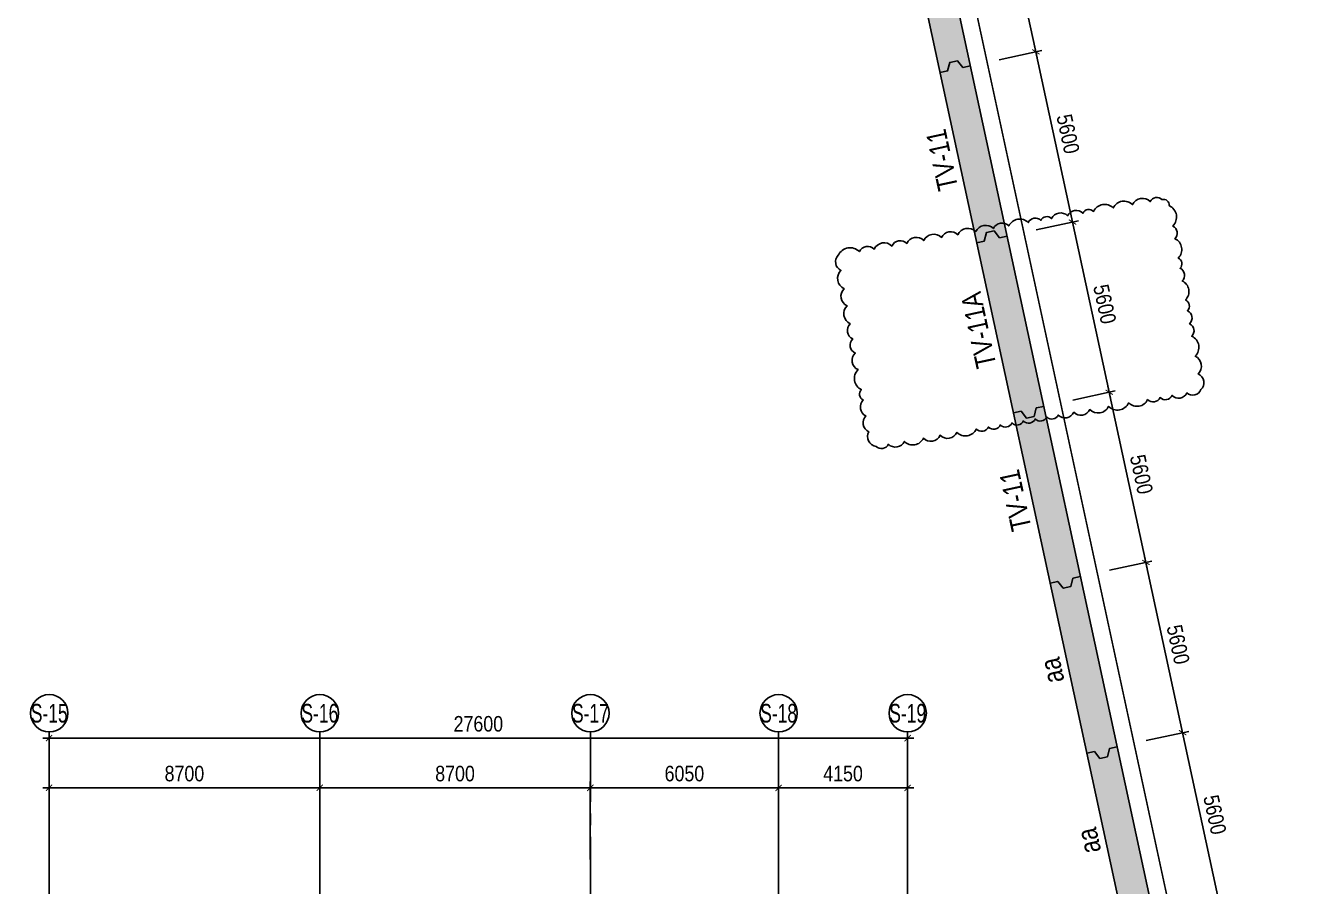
# Model space of a CAD drawing. Header units: millimetres. Extents: x -1534340 to 1713810, y -1348191 to 1114081.
# Drawn here: x 919584 to 960607, y -151820 to -124126 of the extents above; entities that cross this region are included whole.
import ezdxf
from ezdxf.enums import TextEntityAlignment as Align

# ---------------------------------------------------------------- set-up
doc = ezdxf.new("R2010")
doc.units = ezdxf.units.MM
doc.header["$LTSCALE"] = 100
doc.header["$PDMODE"] = 32
doc.header["$PDSIZE"] = 2.5
for name, pattern in [('CENTER2', [1.125, 0.75, -0.125, 0.125, -0.125]), ('DASHDOT', [1, 0.5, -0.25, 0, -0.25]), ('DASHED', [4.5, 3, -1.5])]:
    doc.linetypes.add(name, pattern=pattern)
for name, color, linetype in [('ccu11-Dim', 8, 'Continuous'), ('ccu11-Khuat', 9, 'DASHED'), ('ccu12-Hatch', 250, 'Continuous'), ('ccu12-Manh', 8, 'Continuous'), ('ccu12-Truc', 13, 'CENTER2'), ('KT-Dim', 8, 'Continuous'), ('Xref_ST_MBDV Cot vach 30.7.2022$0$Xref_ST_MBDV Cot vach 30.7.2022|Xref_ST_MBDV Cot vach 30.7.2022|Xref_ST_MBDV Cot vach 30.7.2022|Xref_ST_MBDV Cot vach 30.7.2022|A-CORE-OTLN', 2, 'Continuous'), ('Xref_ST_MBDV Cot vach 30.7.2022$0$Xref_ST_MBDV Cot vach 30.7.2022|Xref_ST_MBDV Cot vach 30.7.2022|Xref_ST_MBDV Cot vach 30.7.2022|Xref_ST_MBDV Cot vach 30.7.2022|ccu12-Thay', 7, 'Continuous'), ('Xref_ST_MBDV Cot vach 30.7.2022|Xref_ST_MBDV Cot vach 30.7.2022|Xref_ST_MBDV Cot vach 30.7.2022|Xref_ST_MBDV Cot vach 30.7.2022|A-GRID-SYM', 50, 'Continuous')]:
    doc.layers.add(name, color=color, linetype=linetype)
doc.layers.add('ccu12-Tencaukien', color=9, linetype='Continuous', lineweight=15)
doc.styles.add('Arial', font='arial.ttf', dxfattribs={"width": 0.7})
doc.styles.add('Arial Narrow', font='ARIALN.TTF')
doc.styles.add('HBA-Text', font='GOTHIC.TTF')
doc.dimstyles.new('ccu12-200', dxfattribs={"dimscale": 200, "dimtxt": 2.5, "dimasz": 1, "dimexe": 1, "dimexo": 2, "dimgap": 1, "dimtad": 1, "dimdec": 0, "dimrnd": 5, "dimdsep": 46, "dimtxsty": 'Arial Narrow', "dimblk": 'ARCHTICK', "dimcen": -1, "dimdle": 1, "dimclrd": 256, "dimclre": 256, "dimclrt": 3, "dimadec": 0, "dimazin": 2, "dimtfac": 0.1, "dimtdec": 0, "dimtmove": 0, "dimatfit": 1, "dimldrblk": 'ARCHTICK', "dimfxl": 1, "dimtvp": 0.833333, "dimtolj": 1, "dimtzin": 12, "dimarcsym": 0})

# ---------------------------------------------------------------- blocks, each defined once
blk = doc.blocks.new('_ARCHTICK')
at = {"color": 0, "linetype": 'ByBlock', "const_width": 0.15}
blk.add_lwpolyline([(-0.5, -0.5), (0.5, 0.5)], dxfattribs=at)
blk = doc.blocks.new('*D3237')
at = {"layer": 'ccu11-Dim', "lineweight": -2, "ltscale": 0.5, "transparency": 16777216}
for p, q in [((955613, -147124), (956981, -146829)), ((958008, -152541), (956744, -146676)), ((956793, -152598), (958161, -152303))]:
    blk.add_line(p, q, dxfattribs=at)
at = {"layer": 'Defpoints', "color": 0, "ltscale": 0.5, "transparency": 16777216}
for p in [(955222, -147208), (956786, -146871), (956402, -152682)]:
    blk.add_point(p, dxfattribs=at)
at = {"layer": 'ccu11-Dim', "lineweight": -2, "ltscale": 0.5, "transparency": 16777216, "xscale": 200, "yscale": 200, "zscale": 200}
for p, rotation in [((956786, -146871), 102.1642570580962), ((957966, -152345), 282.1642570580961)]:
    blk.add_blockref('_ARCHTICK', p, dxfattribs=dict(at, rotation=rotation))
at = {"layer": 'ccu11-Dim', "color": 3, "ltscale": 0.5, "transparency": 16777216, "insert": (957821, -149512), "char_height": 500, "attachment_point": 5, "rotation": 282.1643, "style": 'Arial Narrow', "bg_fill": 3, "box_fill_scale": 1.1, "bg_fill_color": 256, "bg_fill_true_color": 13158600, "bg_fill_transparency": 0}
blk.add_mtext('\\A1;5600', dxfattribs=at)
blk = doc.blocks.new('*D3238')
at = {"layer": 'ccu11-Dim', "lineweight": -2, "ltscale": 0.5, "transparency": 16777216}
for p, q in [((954433, -141650), (955801, -141355)), ((956828, -147067), (955564, -141201)), ((955613, -147124), (956981, -146829))]:
    blk.add_line(p, q, dxfattribs=at)
at = {"layer": 'Defpoints', "color": 0, "ltscale": 0.5, "transparency": 16777216}
for p in [(955606, -141397), (954042, -141734), (955222, -147208)]:
    blk.add_point(p, dxfattribs=at)
at = {"layer": 'ccu11-Dim', "lineweight": -2, "ltscale": 0.5, "transparency": 16777216, "xscale": 200, "yscale": 200, "zscale": 200}
for p, rotation in [((955606, -141397), 102.1642570580962), ((956786, -146871), 282.1642570580961)]:
    blk.add_blockref('_ARCHTICK', p, dxfattribs=dict(at, rotation=rotation))
at = {"layer": 'ccu11-Dim', "color": 3, "ltscale": 0.5, "transparency": 16777216, "insert": (956641, -144038), "char_height": 500, "attachment_point": 5, "rotation": 282.1643, "style": 'Arial Narrow', "bg_fill": 3, "box_fill_scale": 1.1, "bg_fill_color": 256, "bg_fill_true_color": 13158600, "bg_fill_transparency": 0}
blk.add_mtext('\\A1;5600', dxfattribs=at)
blk = doc.blocks.new('*D3239')
at = {"layer": 'ccu11-Dim', "lineweight": -2, "ltscale": 0.5, "transparency": 16777216}
for p, q in [((955648, -141592), (954384, -135727)), ((953253, -136175), (954621, -135880)), ((954433, -141650), (955801, -141355))]:
    blk.add_line(p, q, dxfattribs=at)
at = {"layer": 'Defpoints', "color": 0, "ltscale": 0.5, "transparency": 16777216}
for p in [(954426, -135923), (952862, -136260), (954042, -141734)]:
    blk.add_point(p, dxfattribs=at)
at = {"layer": 'ccu11-Dim', "lineweight": -2, "ltscale": 0.5, "transparency": 16777216, "xscale": 200, "yscale": 200, "zscale": 200}
for p, rotation in [((954426, -135923), 102.1642570580962), ((955606, -141397), 282.1642570580961)]:
    blk.add_blockref('_ARCHTICK', p, dxfattribs=dict(at, rotation=rotation))
at = {"layer": 'ccu11-Dim', "color": 3, "ltscale": 0.5, "transparency": 16777216, "insert": (955461, -138564), "char_height": 500, "attachment_point": 5, "rotation": 282.1643, "style": 'Arial Narrow', "bg_fill": 3, "box_fill_scale": 1.1, "bg_fill_color": 256, "bg_fill_true_color": 13158600, "bg_fill_transparency": 0}
blk.add_mtext('\\A1;5600', dxfattribs=at)
blk = doc.blocks.new('*D3240')
at = {"layer": 'ccu11-Dim', "lineweight": -2, "ltscale": 0.5, "transparency": 16777216}
for p, q in [((952073, -130701), (953441, -130406)), ((954468, -136118), (953204, -130253)), ((953253, -136175), (954621, -135880))]:
    blk.add_line(p, q, dxfattribs=at)
at = {"layer": 'Defpoints', "color": 0, "ltscale": 0.5, "transparency": 16777216}
for p in [(953246, -130448), (951682, -130785), (952862, -136260)]:
    blk.add_point(p, dxfattribs=at)
at = {"layer": 'ccu11-Dim', "lineweight": -2, "ltscale": 0.5, "transparency": 16777216, "xscale": 200, "yscale": 200, "zscale": 200}
for p, rotation in [((953246, -130448), 102.1642570580962), ((954426, -135923), 282.1642570580961)]:
    blk.add_blockref('_ARCHTICK', p, dxfattribs=dict(at, rotation=rotation))
at = {"layer": 'ccu11-Dim', "color": 3, "ltscale": 0.5, "transparency": 16777216, "insert": (954281, -133089), "char_height": 500, "attachment_point": 5, "rotation": 282.1643, "style": 'Arial Narrow', "bg_fill": 3, "box_fill_scale": 1.1, "bg_fill_color": 256, "bg_fill_true_color": 13158600, "bg_fill_transparency": 0}
blk.add_mtext('\\A1;5600', dxfattribs=at)
blk = doc.blocks.new('*D3241')
at = {"layer": 'ccu11-Dim', "lineweight": -2, "ltscale": 0.5, "transparency": 16777216}
for p, q in [((950893, -125227), (952261, -124932)), ((953288, -130644), (952024, -124779)), ((952073, -130701), (953441, -130406))]:
    blk.add_line(p, q, dxfattribs=at)
at = {"layer": 'Defpoints', "color": 0, "ltscale": 0.5, "transparency": 16777216}
for p in [(952066, -124974), (950502, -125311), (951682, -130785)]:
    blk.add_point(p, dxfattribs=at)
at = {"layer": 'ccu11-Dim', "lineweight": -2, "ltscale": 0.5, "transparency": 16777216, "xscale": 200, "yscale": 200, "zscale": 200}
for p, rotation in [((952066, -124974), 102.1642570580962), ((953246, -130448), 282.1642570580961)]:
    blk.add_blockref('_ARCHTICK', p, dxfattribs=dict(at, rotation=rotation))
at = {"layer": 'ccu11-Dim', "color": 3, "ltscale": 0.5, "transparency": 16777216, "insert": (953101, -127615), "char_height": 500, "attachment_point": 5, "rotation": 282.1643, "style": 'Arial Narrow', "bg_fill": 3, "box_fill_scale": 1.1, "bg_fill_color": 256, "bg_fill_true_color": 13158600, "bg_fill_transparency": 0}
blk.add_mtext('\\A1;5600', dxfattribs=at)
blk = doc.blocks.new('*D3242')
at = {"layer": 'ccu11-Dim', "lineweight": -2, "ltscale": 0.5, "transparency": 16777216}
for p, q in [((952108, -125170), (950844, -119304)), ((949713, -119753), (951081, -119458)), ((950893, -125227), (952261, -124932))]:
    blk.add_line(p, q, dxfattribs=at)
at = {"layer": 'Defpoints', "color": 0, "ltscale": 0.5, "transparency": 16777216}
for p in [(950886, -119500), (949322, -119837), (950502, -125311)]:
    blk.add_point(p, dxfattribs=at)
at = {"layer": 'ccu11-Dim', "lineweight": -2, "ltscale": 0.5, "transparency": 16777216, "xscale": 200, "yscale": 200, "zscale": 200}
for p, rotation in [((950886, -119500), 102.1642570580962), ((952066, -124974), 282.1642570580961)]:
    blk.add_blockref('_ARCHTICK', p, dxfattribs=dict(at, rotation=rotation))
at = {"layer": 'ccu11-Dim', "color": 3, "ltscale": 0.5, "transparency": 16777216, "insert": (951921, -122141), "char_height": 500, "attachment_point": 5, "rotation": 282.1643, "style": 'Arial Narrow', "bg_fill": 3, "box_fill_scale": 1.1, "bg_fill_color": 256, "bg_fill_true_color": 13158600, "bg_fill_transparency": 0}
blk.add_mtext('\\A1;5600', dxfattribs=at)
blk = doc.blocks.new('*D1126')
at = {"layer": 'Defpoints', "color": 0, "transparency": 16777216}
for p in [(390299, -68275), (381599, -71082, 0), (390299, -71118, 0)]:
    blk.add_point(p, dxfattribs=at)
at = {"layer": 'KT-Dim', "lineweight": -2, "transparency": 16777216}
for p, q in [((381599, -70682), (381599, -68075)), ((390299, -70718), (390299, -68075)), ((381399, -68275), (390499, -68275))]:
    blk.add_line(p, q, dxfattribs=at)
at = {"layer": 'KT-Dim', "lineweight": -2, "transparency": 16777216, "xscale": 200, "yscale": 200, "zscale": 200, "rotation": 180}
blk.add_blockref('_ARCHTICK', (381599, -68275), dxfattribs=at)
at = {"layer": 'KT-Dim', "lineweight": -2, "transparency": 16777216, "xscale": 200, "yscale": 200, "zscale": 200}
blk.add_blockref('_ARCHTICK', (390299, -68275), dxfattribs=at)
at = {"layer": 'KT-Dim', "color": 3, "transparency": 16777216, "insert": (385949, -67819), "char_height": 500, "attachment_point": 5, "style": 'Arial Narrow'}
blk.add_mtext('\\A1;8700', dxfattribs=at)
blk = doc.blocks.new('*D1127')
at = {"layer": 'Defpoints', "color": 0, "transparency": 16777216}
for p in [(398999, -68275), (390299, -71118, 0), (398999, -70976, 0)]:
    blk.add_point(p, dxfattribs=at)
at = {"layer": 'KT-Dim', "lineweight": -2, "transparency": 16777216}
for p, q in [((390299, -70718), (390299, -68075)), ((398999, -70576), (398999, -68075)), ((390099, -68275), (399199, -68275))]:
    blk.add_line(p, q, dxfattribs=at)
at = {"layer": 'KT-Dim', "lineweight": -2, "transparency": 16777216, "xscale": 200, "yscale": 200, "zscale": 200, "rotation": 180}
blk.add_blockref('_ARCHTICK', (390299, -68275), dxfattribs=at)
at = {"layer": 'KT-Dim', "lineweight": -2, "transparency": 16777216, "xscale": 200, "yscale": 200, "zscale": 200}
blk.add_blockref('_ARCHTICK', (398999, -68275), dxfattribs=at)
at = {"layer": 'KT-Dim', "color": 3, "transparency": 16777216, "insert": (394649, -67819), "char_height": 500, "attachment_point": 5, "style": 'Arial Narrow'}
blk.add_mtext('\\A1;8700', dxfattribs=at)
blk = doc.blocks.new('*D1128')
at = {"layer": 'Defpoints', "color": 0, "transparency": 16777216}
for p in [(405049, -68275), (405049, -70845, 0), (398999, -70976)]:
    blk.add_point(p, dxfattribs=at)
at = {"layer": 'KT-Dim', "lineweight": -2, "transparency": 16777216}
for p, q in [((398999, -70576), (398999, -68075)), ((405049, -70445), (405049, -68075)), ((398799, -68275), (405249, -68275))]:
    blk.add_line(p, q, dxfattribs=at)
at = {"layer": 'KT-Dim', "lineweight": -2, "transparency": 16777216, "xscale": 200, "yscale": 200, "zscale": 200, "rotation": 180}
blk.add_blockref('_ARCHTICK', (398999, -68275), dxfattribs=at)
at = {"layer": 'KT-Dim', "lineweight": -2, "transparency": 16777216, "xscale": 200, "yscale": 200, "zscale": 200}
blk.add_blockref('_ARCHTICK', (405049, -68275), dxfattribs=at)
at = {"layer": 'KT-Dim', "color": 3, "transparency": 16777216, "insert": (402024, -67819), "char_height": 500, "attachment_point": 5, "style": 'Arial Narrow'}
blk.add_mtext('\\A1;6050', dxfattribs=at)
blk = doc.blocks.new('*D1129')
at = {"layer": 'Defpoints', "color": 0, "transparency": 16777216}
for p in [(409199, -68275), (405049, -70845, 0), (409199, -70727)]:
    blk.add_point(p, dxfattribs=at)
at = {"layer": 'KT-Dim', "lineweight": -2, "transparency": 16777216}
for p, q in [((405049, -70445), (405049, -68075)), ((409199, -70327), (409199, -68075)), ((404849, -68275), (409399, -68275))]:
    blk.add_line(p, q, dxfattribs=at)
at = {"layer": 'KT-Dim', "lineweight": -2, "transparency": 16777216, "xscale": 200, "yscale": 200, "zscale": 200, "rotation": 180}
blk.add_blockref('_ARCHTICK', (405049, -68275), dxfattribs=at)
at = {"layer": 'KT-Dim', "lineweight": -2, "transparency": 16777216, "xscale": 200, "yscale": 200, "zscale": 200}
blk.add_blockref('_ARCHTICK', (409199, -68275), dxfattribs=at)
at = {"layer": 'KT-Dim', "color": 3, "transparency": 16777216, "insert": (407124, -67819), "char_height": 500, "attachment_point": 5, "style": 'Arial Narrow'}
blk.add_mtext('\\A1;4150', dxfattribs=at)
blk = doc.blocks.new('*D1130')
at = {"layer": 'Defpoints', "color": 0, "transparency": 16777216}
for p in [(409199, -66675), (381599, -70845), (409199, -70845)]:
    blk.add_point(p, dxfattribs=at)
at = {"layer": 'KT-Dim', "lineweight": -2, "transparency": 16777216}
for p, q in [((381399, -66675), (409399, -66675)), ((381599, -70445), (381599, -66475)), ((409199, -70445), (409199, -66475))]:
    blk.add_line(p, q, dxfattribs=at)
at = {"layer": 'KT-Dim', "lineweight": -2, "transparency": 16777216, "xscale": 200, "yscale": 200, "zscale": 200, "rotation": 180}
blk.add_blockref('_ARCHTICK', (381599, -66675), dxfattribs=at)
at = {"layer": 'KT-Dim', "lineweight": -2, "transparency": 16777216, "xscale": 200, "yscale": 200, "zscale": 200}
blk.add_blockref('_ARCHTICK', (409199, -66675), dxfattribs=at)
at = {"layer": 'KT-Dim', "color": 3, "transparency": 16777216, "insert": (395399, -66219), "char_height": 500, "attachment_point": 5, "style": 'Arial Narrow'}
blk.add_mtext('\\A1;27600', dxfattribs=at)
blk = doc.blocks.new('GRID-SYM-flat-73')
at = {"layer": 'Xref_ST_MBDV Cot vach 30.7.2022|Xref_ST_MBDV Cot vach 30.7.2022|Xref_ST_MBDV Cot vach 30.7.2022|Xref_ST_MBDV Cot vach 30.7.2022|A-GRID-SYM'}
blk.add_circle((0, 0, 0), 900, dxfattribs=at)
at = {"layer": 'Xref_ST_MBDV Cot vach 30.7.2022|Xref_ST_MBDV Cot vach 30.7.2022|Xref_ST_MBDV Cot vach 30.7.2022|Xref_ST_MBDV Cot vach 30.7.2022|A-GRID-SYM', "style": 'HBA-Text'}
blk.add_attdef('GRID', text='', height=900, rotation=359.63025, dxfattribs=at).set_placement((0, 0, 0), align=Align.MIDDLE_CENTER)
blk = doc.blocks.new('Grid-ST-flat-3')
at = {"layer": 'ccu12-Truc', "ltscale": 30}
for p, q in [((381599.4, -66474.8), (381599.4, -104409.6)), ((390299.4, -66474.8), (390299.4, -104409.6)), ((398999.4, -66474.8), (398999.4, -104409.6)), ((405049.4, -66474.8), (405049.4, -104409.6)), ((409199.4, -66474.8), (409199.4, -104409.6))]:
    blk.add_line(p, q, dxfattribs=at)
at = {"layer": 'KT-Dim'}
ref = blk.add_blockref('GRID-SYM-flat-73', (381602.8, -65874.8, 0), dxfattribs=dict(at, xscale=-0.6666666666666665, yscale=0.6666666666666665, zscale=0.6666666666666665, rotation=179.6748020054017))
ref.add_attrib('GRID', 'S-15', dxfattribs={"layer": 'Xref_ST_MBDV Cot vach 30.7.2022|Xref_ST_MBDV Cot vach 30.7.2022|Xref_ST_MBDV Cot vach 30.7.2022|Xref_ST_MBDV Cot vach 30.7.2022|A-GRID-SYM', "height": 600, "style": 'HBA-Text', "width": 0.7}).set_placement((381602.8, -65874.8, 0), align=Align.MIDDLE_CENTER)
ref = blk.add_blockref('GRID-SYM-flat-73', (390302.8, -65874.8, 0), dxfattribs=dict(at, xscale=-0.6666666666666665, yscale=0.6666666666666665, zscale=0.6666666666666665, rotation=179.6748020054017))
ref.add_attrib('GRID', 'S-16', dxfattribs={"layer": 'Xref_ST_MBDV Cot vach 30.7.2022|Xref_ST_MBDV Cot vach 30.7.2022|Xref_ST_MBDV Cot vach 30.7.2022|Xref_ST_MBDV Cot vach 30.7.2022|A-GRID-SYM', "height": 600, "style": 'HBA-Text', "width": 0.7}).set_placement((390302.8, -65874.8, 0), align=Align.MIDDLE_CENTER)
ref = blk.add_blockref('GRID-SYM-flat-73', (399002.8, -65874.8, 0), dxfattribs=dict(at, xscale=-0.6666666666666665, yscale=0.6666666666666665, zscale=0.6666666666666665, rotation=179.6748020054017))
ref.add_attrib('GRID', 'S-17', dxfattribs={"layer": 'Xref_ST_MBDV Cot vach 30.7.2022|Xref_ST_MBDV Cot vach 30.7.2022|Xref_ST_MBDV Cot vach 30.7.2022|Xref_ST_MBDV Cot vach 30.7.2022|A-GRID-SYM', "height": 600, "style": 'HBA-Text', "width": 0.7}).set_placement((399002.8, -65874.8, 0), align=Align.MIDDLE_CENTER)
ref = blk.add_blockref('GRID-SYM-flat-73', (405052.8, -65874.8, 0), dxfattribs=dict(at, xscale=-0.6666666666666665, yscale=0.6666666666666665, zscale=0.6666666666666665, rotation=179.6748020054017))
ref.add_attrib('GRID', 'S-18', dxfattribs={"layer": 'Xref_ST_MBDV Cot vach 30.7.2022|Xref_ST_MBDV Cot vach 30.7.2022|Xref_ST_MBDV Cot vach 30.7.2022|Xref_ST_MBDV Cot vach 30.7.2022|A-GRID-SYM', "height": 600, "style": 'HBA-Text', "width": 0.7}).set_placement((405052.8, -65874.8, 0), align=Align.MIDDLE_CENTER)
ref = blk.add_blockref('GRID-SYM-flat-73', (409202.8, -65874.8, 0), dxfattribs=dict(at, xscale=-0.6666666666666665, yscale=0.6666666666666665, zscale=0.6666666666666665, rotation=179.6748020054017))
ref.add_attrib('GRID', 'S-19', dxfattribs={"layer": 'Xref_ST_MBDV Cot vach 30.7.2022|Xref_ST_MBDV Cot vach 30.7.2022|Xref_ST_MBDV Cot vach 30.7.2022|Xref_ST_MBDV Cot vach 30.7.2022|A-GRID-SYM', "height": 600, "style": 'HBA-Text', "width": 0.7}).set_placement((409202.8, -65874.8, 0), align=Align.MIDDLE_CENTER)
for base, p1, p2, picture, middle in [((409199.4, -66674.8), (381599.4, -70845.4), (409199.4, -70845.4), '*D1130', (395399.4, -66219.5)), ((390299.4, -68274.8, 0), (381599.4, -71082.4), (390299.4, -71118), '*D1126', (385949.4, -67819.5, 0)), ((398999.4, -68274.8, 0), (390299.4, -71118), (398999.4, -70975.6), '*D1127', (394649.4, -67819.5, 0)), ((405049.4, -68274.8), (398999.4, -70975.6), (405049.4, -70845.4, 0), '*D1128', (402024.4, -67819.5)), ((409199.4, -68274.8), (405049.4, -70845.4, 0), (409199.4, -70726.6), '*D1129', (407124.4, -67819.5))]:
    dim = blk.add_linear_dim(base=base, p1=p1, p2=p2, dimstyle='ccu12-200', dxfattribs=at)
    dim.commit()
    dim.dimension.update_dxf_attribs({"geometry": picture, "text_midpoint": middle})
blk = doc.blocks.new('123')
at = {"layer": 'ccu12-Tencaukien', "color": 2, "style": 'Arial', "width": 0.8}
for s, p in [('TV-11', (949363.9, -128384.5)), ('TV-11A', (950543.9, -133858.8)), ('TV-11', (951723.9, -139333)), ('aa', (952903.9, -144807.3)), ('aa', (954083.9, -150281.6))]:
    blk.add_text(s, height=650, rotation=102.16426, dxfattribs=at).set_placement(p, align=Align.CENTER)
at = {"layer": 'ccu11-Dim', "ltscale": 0.5}
dim = blk.add_linear_dim(base=(956785.8, -146871.1), p1=(956401.7, -152682.5), p2=(955221.7, -147208.2), angle=102.16426, dimstyle='ccu12-200', override={"dimzin": 0, "dimtmove": 1, "dimfxl": 150, "dimtfill": 1}, dxfattribs=at)
dim.commit()
dim.dimension.update_dxf_attribs({"geometry": '*D3237', "text_midpoint": (957820.9, -149512.3)})
dim = blk.add_linear_dim(base=(955605.8, -141396.8), p1=(955221.7, -147208.2), p2=(954041.7, -141734), angle=102.16426, dimstyle='ccu12-200', override={"dimzin": 0, "dimtmove": 1, "dimfxl": 150, "dimtfill": 1}, dxfattribs=at)
dim.commit()
dim.dimension.update_dxf_attribs({"geometry": '*D3238', "text_midpoint": (956640.9, -144038)})
at = {"layer": 'Xref_ST_MBDV Cot vach 30.7.2022$0$Xref_ST_MBDV Cot vach 30.7.2022|Xref_ST_MBDV Cot vach 30.7.2022|Xref_ST_MBDV Cot vach 30.7.2022|Xref_ST_MBDV Cot vach 30.7.2022|ccu12-Thay', "ltscale": 10}
blk.add_lwpolyline([(954684.1, -147324.1), (954439.8, -147376.8), (954370.3, -147647.7), (954125.7, -147700.4), (953950.7, -147482.2), (953706.5, -147534.8)], dxfattribs=at)
at = {"layer": 'ccu11-Dim', "ltscale": 0.5}
dim = blk.add_linear_dim(base=(954425.8, -135922.6), p1=(954041.7, -141734), p2=(952861.7, -136259.7), angle=102.16426, dimstyle='ccu12-200', override={"dimzin": 0, "dimtmove": 1, "dimfxl": 150, "dimtfill": 1}, dxfattribs=at)
dim.commit()
dim.dimension.update_dxf_attribs({"geometry": '*D3239', "text_midpoint": (955460.8, -138563.7)})
at = {"layer": 'Xref_ST_MBDV Cot vach 30.7.2022$0$Xref_ST_MBDV Cot vach 30.7.2022|Xref_ST_MBDV Cot vach 30.7.2022|Xref_ST_MBDV Cot vach 30.7.2022|Xref_ST_MBDV Cot vach 30.7.2022|ccu12-Thay', "ltscale": 10}
blk.add_lwpolyline([(953504.1, -141849.9), (953259.8, -141902.5), (953190.3, -142173.4), (952945.7, -142226.1), (952770.7, -142007.9), (952526.5, -142060.6)], dxfattribs=at)
at = {"layer": 'ccu11-Dim', "ltscale": 0.5}
dim = blk.add_linear_dim(base=(953245.8, -130448.3), p1=(952861.7, -136259.7), p2=(951681.7, -130785.4), angle=102.16426, dimstyle='ccu12-200', override={"dimzin": 0, "dimtmove": 1, "dimfxl": 150, "dimtfill": 1}, dxfattribs=at)
dim.commit()
dim.dimension.update_dxf_attribs({"geometry": '*D3240', "text_midpoint": (954280.8, -133089.5)})
at = {"layer": 'Xref_ST_MBDV Cot vach 30.7.2022$0$Xref_ST_MBDV Cot vach 30.7.2022|Xref_ST_MBDV Cot vach 30.7.2022|Xref_ST_MBDV Cot vach 30.7.2022|Xref_ST_MBDV Cot vach 30.7.2022|ccu12-Thay', "ltscale": 10}
blk.add_lwpolyline([(952324.1, -136375.6), (952079.8, -136428.2), (952010.3, -136699.1), (951765.7, -136751.9), (951590.7, -136533.7), (951346.5, -136586.3)], dxfattribs=at)
at = {"layer": 'ccu11-Dim', "ltscale": 0.5}
dim = blk.add_linear_dim(base=(952065.8, -124974), p1=(951681.7, -130785.4), p2=(950501.7, -125311.2), angle=102.16426, dimstyle='ccu12-200', override={"dimzin": 0, "dimtmove": 1, "dimfxl": 150, "dimtfill": 1}, dxfattribs=at)
dim.commit()
dim.dimension.update_dxf_attribs({"geometry": '*D3241', "text_midpoint": (953100.8, -127615.2)})
at = {"layer": 'Defpoints', "color": 2}
blk.add_lwpolyline([(945716.4, -131515.6, 0.5205671), (945800.4, -132003.5, 0.5205671), (945901.7, -132592.5, 0.5205671), (945996.1, -133141.3, 0.5205671), (946095.3, -133717.6, 0.5205671), (946179.7, -134208.4, 0.5205671), (946258, -134663.8, 0.5205671), (946349.5, -135195.7, 0.5205671), (946460.4, -135839.8, 0.5205671), (946517.4, -136171.4, 0.5205671), (946605.7, -136684.6, 0.5205671), (946693, -137192.1, 0.5205671), (946928.2, -137662.2, 0.5205671), (947327.9, -137593.5, 0.5205671), (947839, -137505.5, 0.5205671), (948452.5, -137400, 0.5205671), (948990, -137307.5, 0.5205671), (949530.6, -137214.5, 0.5205671), (950151.4, -137107.7, 0.5205671), (950540.3, -137040.8, 0.5205671), (950930.2, -136973.7, 0.5205671), (951301.7, -136909.8, 0.5205671), (951668.8, -136846.7, 0.5205671), (952051, -136780.9, 0.5205671), (952419.5, -136717.5, 0.5205671), (952787, -136654.3, 0.5205671), (953288.9, -136567.9, 0.5205671), (953800.2, -136480, 0.5205671), (954404.4, -136376, 0.5205671), (955053, -136264.4, 0.5205671), (955659.6, -136160.1, 0.5205671), (956059.3, -136091.3, 0.5205671), (956447.9, -136024.5, 0.5205671), (956924.1, -135942.5, 0.5205671), (957375.7, -135839.3, 0.5205671), (957288.2, -135330.8, 0.5205671), (957190.6, -134763.5, 0.5205671), (957079.7, -134118.7, 0.5205671), (957011.3, -133721.1, 0.5205671), (956938.6, -133298.9, 0.5205671), (956878.5, -132949.6, 0.5205671), (956774, -132341.8, 0.5205671), (956704, -131935.4, 0.5205671), (956647.1, -131604.7, 0.5205671), (956540.6, -130985.3, 0.5205671), (956470.2, -130576.1, 0.5205671), (956357.4, -129920.2, 0.5205671), (956122.4, -129725.4, 0.5205671), (955746.7, -129790, 0.5205671), (955174.6, -129888.4, 0.5205671), (954555, -129995, 0.5205671), (953923.3, -130103.7, 0.5205671), (953577.8, -130163.2, 0.5205671), (953088.3, -130247.4, 0.5205671), (952573.1, -130336, 0.5205671), (952226.5, -130395.6, 0.5205671), (951822.4, -130465.1, 0.5205671), (951198.3, -130572.5, 0.5205671), (950703.3, -130657.7, 0.5205671), (950135.6, -130755.4, 0.5205671), (949556.2, -130855, 0.5205671), (949035, -130944.7, 0.5205671), (948462.6, -131043.2, 0.5205671), (947916.5, -131137.1, 0.5205671), (947436.8, -131219.7, 0.5205671), (946869.7, -131317.2, 0.5205671), (946393.7, -131399.1, 0.5205671)], format="xyb", close=True, dxfattribs=at)
at = {"layer": 'Xref_ST_MBDV Cot vach 30.7.2022$0$Xref_ST_MBDV Cot vach 30.7.2022|Xref_ST_MBDV Cot vach 30.7.2022|Xref_ST_MBDV Cot vach 30.7.2022|Xref_ST_MBDV Cot vach 30.7.2022|ccu12-Thay', "ltscale": 10}
blk.add_lwpolyline([(951144.1, -130901.3), (950899.8, -130954), (950724.8, -130735.8), (950480.3, -130788.5), (950410.7, -131059.4), (950166.5, -131112)], dxfattribs=at)
at = {"layer": 'ccu11-Dim', "ltscale": 0.5}
dim = blk.add_linear_dim(base=(950885.8, -119499.8), p1=(950501.7, -125311.2), p2=(949321.7, -119836.9), angle=102.16426, dimstyle='ccu12-200', override={"dimzin": 0, "dimtmove": 1, "dimfxl": 150, "dimtfill": 1}, dxfattribs=at)
dim.commit()
dim.dimension.update_dxf_attribs({"geometry": '*D3242', "text_midpoint": (951920.8, -122141)})
at = {"layer": 'ccu12-Hatch', "ltscale": 0.5}
h = blk.add_hatch(dxfattribs=at)
h.set_pattern_fill('VATLIEU04', color=256, scale=50, pattern_type=2)
h.set_pattern_definition([(50, (327621.98, 43816.84), (358.63009, -31.37607), [37.5, -412.5]), (355, (327621.98, 43816.84), (-69.37567, 376.09607), [30, -330]), (100.4514, (327651.86, 43814.22), (289.25469, 344.71977), [31.8701, -350.57106]), (46.1842, (327622, 43916.84), (533.62052, -82.7595), [56.25, -618.75]), (96.6356, (327666.45, 43909.94), (467.33135, 487.05894), [47.80514, -525.8565]), (351.1842, (327622, 43916.84), (467.33097, 487.0593), [45, -495]), (21, (327671.98, 43891.84), (298.45353, -201.30945), [37.5, -412.5]), (326, (327671.98, 43891.84), (121.65767, 362.57502), [30, -330]), (71.4514, (327696.85, 43875.06), (420.11131, 161.26525), [31.8701, -350.57106]), (37.5, (327621.98, 43816.84), (6.079928, 166.446927), [0, -326, 0, -335, 0, -331.25]), (7.5, (327621.98, 43816.84), (131.53477, 197.205856), [0, -191, 0, -318.5, 0, -126.25]), (327.5, (327510.48, 43816.84), (266.911218, -11.277436), [0, -125, 0, -390, 0, -517.5]), (317.5, (327460.48, 43816.84), (291.593085, 50.05249), [0, -162.5, 0, -259, 0, -367.5]), (45, (327621.98, 43816.84), (-150.26019, 150.26019), []), (45, (327621.98, 43878.09), (-150.26019, 150.26019), [])])
h.paths.add_polyline_path([(831484.9, -120804.1), (831961.6, -123563.2), (831969.5, -123603.9), (832560.1, -126340.9), (832569.7, -126381.2), (833273.1, -129091.4), (833284.3, -129131.2), (834099.2, -131810), (834112.1, -131849.4), (835037.3, -134492.1), (835051.8, -134530.9), (836085.5, -137133.1), (836101.6, -137171.2), (837242.2, -139728.4), (837259.9, -139765.8), (838505.4, -142273.6), (838524.9, -142310.8), (840046.1, -145075.5), (840069.2, -145115.3), (841530.3, -147503.8), (841552.9, -147539.1), (843113, -149864.3), (843136.8, -149898.2), (844791.7, -152156.7), (844816.9, -152189.6), (846563.9, -154377.7), (846590.4, -154409.5), (848426.6, -156523.5), (848454.3, -156554.2), (850376.4, -158590.3), (850405.4, -158619.8), (852410.1, -160574.6), (852440.3, -160602.9), (854524.2, -162473), (854555.6, -162500), (856715.1, -164282.3), (856747.6, -164308), (858979, -165999.4), (859012.5, -166023.7), (861312.1, -167621.2), (861346.5, -167644.1), (863710.2, -169145.1), (863745.6, -169166.6), (866169.5, -170568.4), (866205.7, -170588.4), (868685.5, -171888.7), (868722.5, -171907.2), (871254, -173103.7), (871291.8, -173120.6), (873870.6, -174211.3), (873909.1, -174226.7), (876530.9, -175209.7), (876569.9, -175223.4), (879230.1, -176097), (879269.7, -176109.1), (881963.8, -176871.9), (882003.9, -176882.4), (884727.3, -177532.9), (884767.8, -177541.7), (887515.7, -178079), (887556.5, -178086.1), (890324.4, -178509.1), (890358.1, -178513.6), (893138.7, -178842.3), (893150.9, -178843.7), (912642, -180906.5), (953995.3, -179599.5), (959988.4, -171932.1), (930494, -35101.7), (926370.6, -19408.6), (912149.8, -15390.2), (905913, -20117.4), (882458.3, -38011.9), (876496.1, -42321.6), (875023.9, -45606.8), (870919.8, -48573.5), (867338.6, -48941.1), (865069.4, -50581.4), (862800.1, -52221.7), (860530.9, -53862), (860524.5, -53866.7), (858266.1, -55521.9), (858237.5, -55543.5), (856029.6, -57265.6), (855991, -57297), (853856.6, -59109.3), (853819.2, -59142.4), (851761.9, -61041.7), (851726, -61076.3), (849749.4, -63059.4), (849714.9, -63095.4), (847822.3, -65158.9), (847789.4, -65196.3), (845984.1, -67336.6), (845952.8, -67375.4), (844237.9, -69588.8), (844208.2, -69628.8), (842586.7, -71911.5), (842558.6, -71952.7), (841033.3, -74300.8), (841007, -74343.1), (839580.5, -76752.4), (839556, -76795.8), (838230.7, -79262.4), (838208, -79306.7), (836986.3, -81826.1), (836965.5, -81871.4), (835849.4, -84439.4), (835830.5, -84485.5), (834822, -87097.6), (834805.1, -87144.4), (833905.9, -89796.1), (833890.9, -89843.6), (833102.6, -92530.4), (833089.5, -92578.5), (832413.5, -95295.6), (832402.5, -95344.2), (831839.8, -98087.1), (831830.8, -98136.1), (831382.5, -100900), (831375.5, -100949.3), (831042.4, -103729.4), (831037.5, -103779), (830820, -106570.6), (830817.2, -106620.8), (830717, -109419), (830716.2, -109467.6), (830729.3, -112267.6), (830730.7, -112318.4), (830862.4, -115115.3), (830865.2, -115156.4), (831112, -117945.5), (831116.5, -117986.7), (831478.7, -120763.2)])
h.paths.add_polyline_path([(929521.1, -35334.2), (925548.7, -20215.5), (912357, -16487.9), (906518.3, -20913.4), (883054.6, -38814.8), (877299.1, -42975.1), (875826.9, -46260.3), (871288.4, -49540.9), (867707.3, -49908.5), (865655.2, -51391.9), (865772.4, -51554), (863503.1, -53194.3), (861233.9, -54834.6), (858975.5, -56489.7), (856767.6, -58211.8), (854633.2, -60024), (852575.9, -61923.4), (850599.3, -63906.5), (848706.7, -65970), (846901.4, -68110.3), (845186.5, -70323.7), (843565, -72606.4), (842039.6, -74954.5), (840613.1, -77363.8), (839287.8, -79830.3), (838066.1, -82349.7), (836950, -84917.7), (835941.5, -87529.8), (835042.3, -90181.5), (834254, -92868.2), (833578, -95585.4), (833015.3, -98328.2), (832567, -101092.1), (832233.8, -103872.2), (832016.4, -106663.8), (831916.2, -109462), (831929.3, -112261.9), (832061.1, -115058.8), (831861.3, -115068.3), (832108.1, -117857.3), (832470.3, -120633.8), (832947, -123392.9), (833537.6, -126130), (834241, -128840.2), (835056, -131518.9), (835981.1, -134161.7), (837014.9, -136763.9), (838155.5, -139321), (839401, -141828.7), (840922.2, -144593.4), (842383.3, -146982), (843943.4, -149307.1), (845598.4, -151565.7), (847345.4, -153753.8), (849181.5, -155867.7), (851103.6, -157903.8), (853108.2, -159858.6), (855192.1, -161728.8), (857351.6, -163511.1), (859583.1, -165202.4), (861882.6, -166800), (864246.3, -168300.9), (866670.1, -169702.8), (869149.9, -171003.1), (871681.3, -172199.6), (874260.2, -173290.3), (876881.9, -174273.3), (879542.2, -175147), (882236.3, -175909.7), (884959.6, -176560.3), (887707.6, -177097.6), (890475.5, -177520.5), (893256.1, -177849.2), (912679, -179904.8), (953495.8, -178614.8), (958912.2, -171685.2)], flags=16)
at = {"layer": 'ccu11-Khuat', "color": 1, "linetype": 'DASHDOT', "ltscale": 18, "const_width": 50}
blk.add_lwpolyline([(925484.4, -13871.6), (917075.8, -10966.5), (905580.1, -19679.6), (882130.3, -37570.3), (858513.2, -54641.9, 0.6850113), (891832.8, -179257.3), (912621.7, -181457.4), (954270.1, -180141.1), (960580.4, -172068), (931029, -34973.8)], format="xyb", close=True, dxfattribs=at)
at = {"layer": 'Xref_ST_MBDV Cot vach 30.7.2022$0$Xref_ST_MBDV Cot vach 30.7.2022|Xref_ST_MBDV Cot vach 30.7.2022|Xref_ST_MBDV Cot vach 30.7.2022|Xref_ST_MBDV Cot vach 30.7.2022|A-CORE-OTLN', "color": 6}
for points in [[(912642, -180906.5), (953995.3, -179599.5), (959988.4, -171932.1), (930494, -35101.7)], [(912679, -179904.8), (953495.8, -178614.8), (958912.2, -171685.2), (929521.1, -35334.2)]]:
    blk.add_lwpolyline(points, dxfattribs=at)
at = {"layer": 'Xref_ST_MBDV Cot vach 30.7.2022$0$Xref_ST_MBDV Cot vach 30.7.2022|Xref_ST_MBDV Cot vach 30.7.2022|Xref_ST_MBDV Cot vach 30.7.2022|Xref_ST_MBDV Cot vach 30.7.2022|ccu12-Thay', "ltscale": 10}
blk.add_lwpolyline([(949964, -125427.1), (949719.8, -125479.7), (949544.8, -125261.5), (949300.3, -125314.2), (949230.7, -125585.1), (948986.5, -125637.8)], dxfattribs=at)
blk.add_blockref('Grid-ST-flat-3', (538744.2, -80371.5, 0.1))

msp = doc.modelspace()

# ---------------------------------------------------------------- block references
at = {"layer": 'ccu12-Manh'}
msp.add_blockref('123', (0, 0), dxfattribs=at)

doc.saveas('drawing.dxf')
